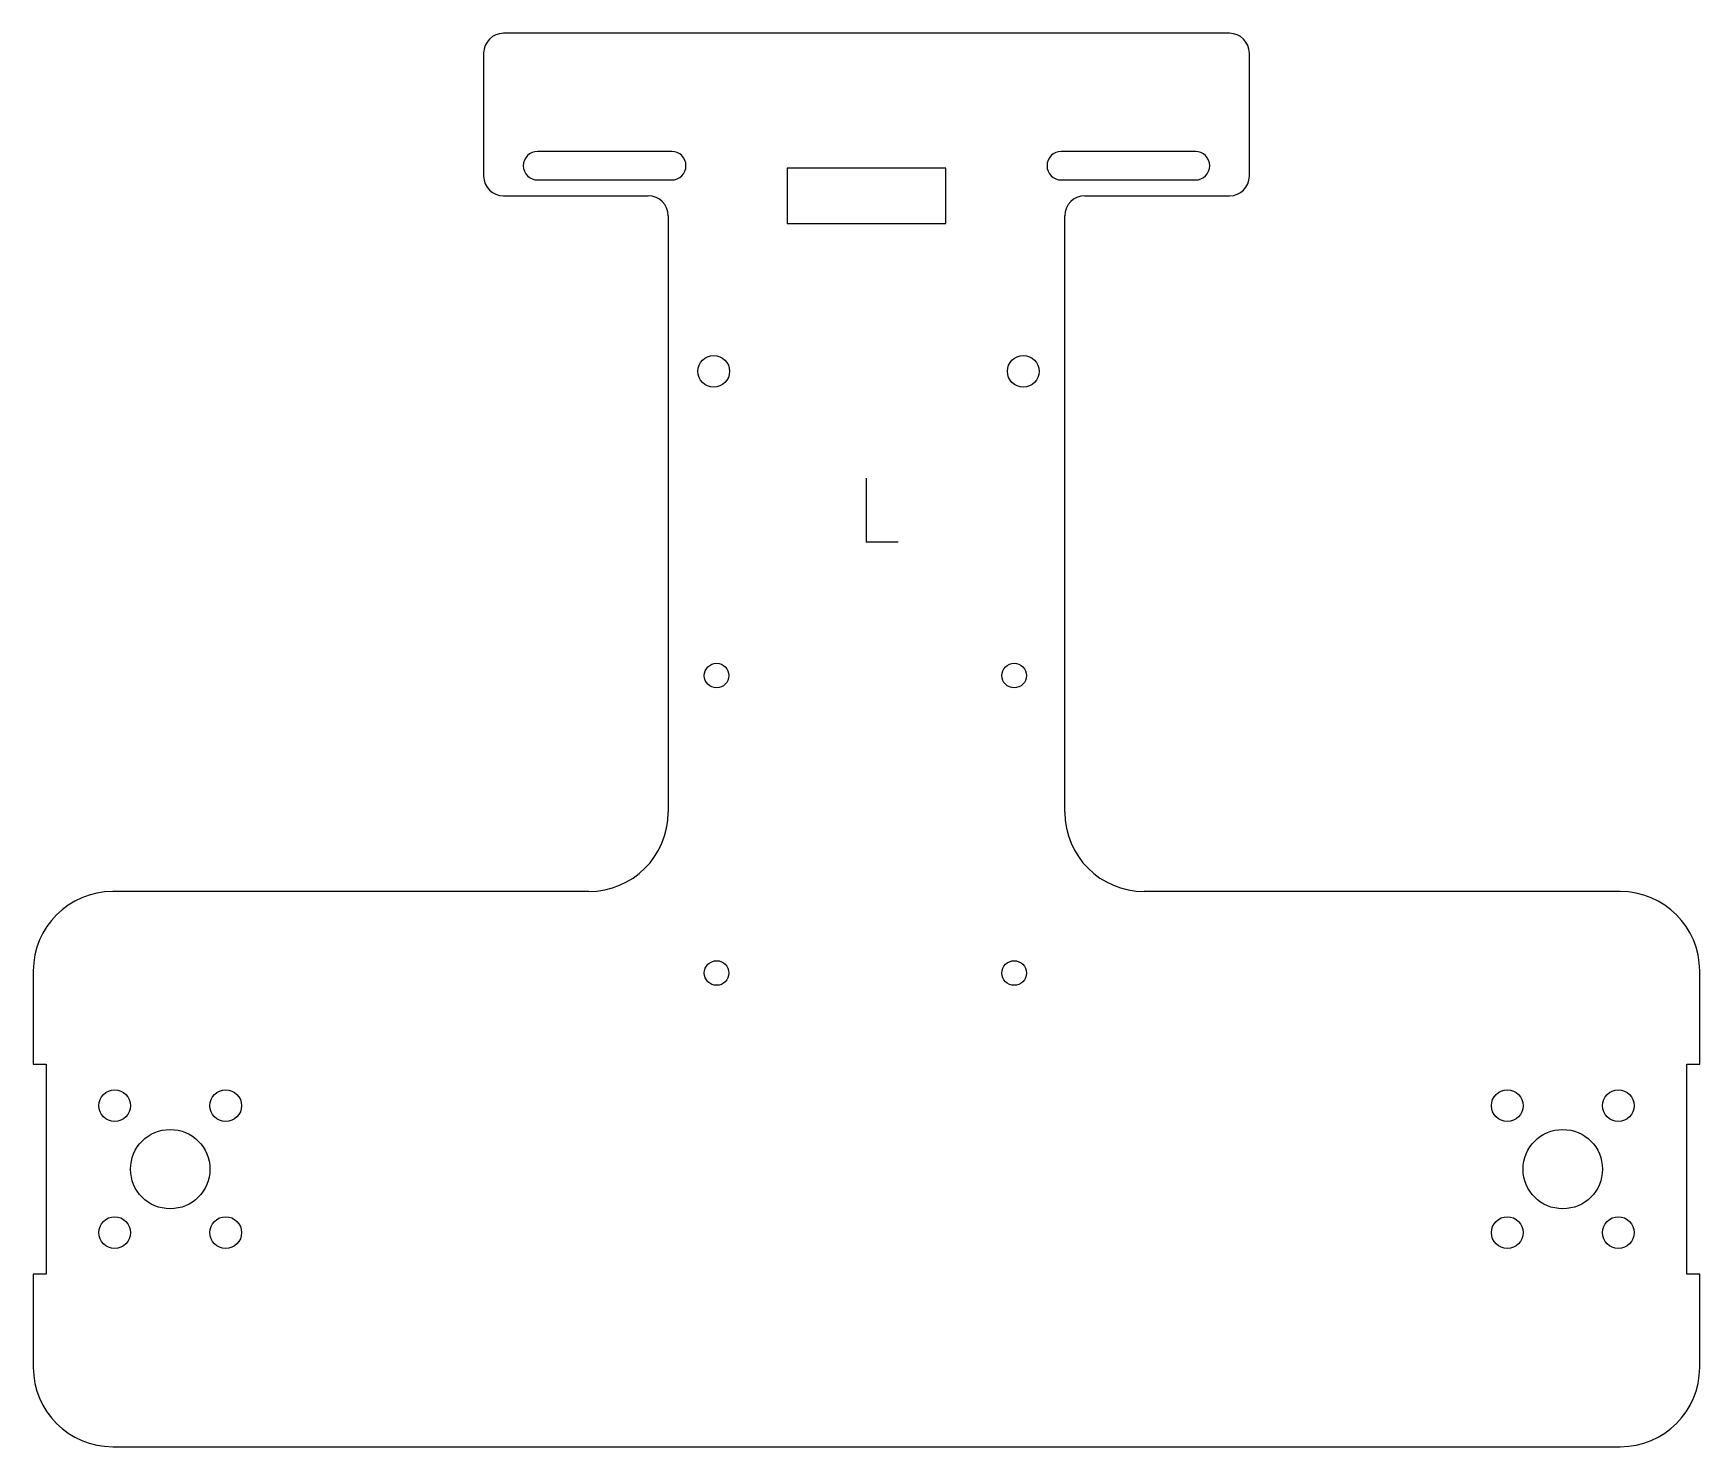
# Model space of a CAD drawing. Header units: millimetres. Extents: x -105 to 105, y -114 to 64.
import ezdxf

# ---------------------------------------------------------------- set-up
doc = ezdxf.new("R2010")
doc.units = ezdxf.units.MM
doc.header["$PDSIZE"] = -1

msp = doc.modelspace()

# ---------------------------------------------------------------- linework, layer by layer
at = {"color": 7, "linetype": 'Continuous', "lineweight": 25}
for p, q in [((45.75, 64.11), (-45.75, 64.11)), ((-48.25, 61.61), (-48.25, 46.11)), ((48.25, 46.11), (48.25, 61.61)), ((-24.55, 49.21), (-41.45, 49.21)), ((41.45, 49.21), (24.55, 49.21)), ((10, 47.11), (-10, 47.11)), ((-10, 47.11), (-10, 40.11)), ((10, 40.11), (10, 47.11)), ((-41.45, 45.61), (-24.55, 45.61)), ((24.55, 45.61), (41.45, 45.61)), ((-45.75, 43.61), (-27.5, 43.61)), ((27.5, 43.61), (45.75, 43.61)), ((-25, 41.11), (-25, -34.11)), ((-10, 40.11), (10, 40.11)), ((25, -34.11), (25, 41.11)), ((-35, -44.11), (-95, -44.11)), ((95, -44.11), (35, -44.11)), ((-105, -54.11), (-105, -65.86)), ((105, -65.86), (105, -54.11)), ((-105, -65.86), (-103.4, -65.86)), ((-103.4, -65.86), (-103.4, -92.36)), ((103.4, -65.86), (105, -65.86)), ((103.4, -92.36), (103.4, -65.86)), ((-105, -92.36), (-105, -104.11)), ((-103.4, -92.36), (-105, -92.36)), ((105, -92.36), (103.4, -92.36)), ((105, -104.11), (105, -92.36)), ((-95, -114.11), (95, -114.11))]:
    msp.add_line(p, q, dxfattribs=at)
at = {"color": 7, "linetype": 'Continuous'}
for q in [(0, 8.03), (4.01, 0)]:
    msp.add_line((0, 0), q, dxfattribs=at)
at = {"color": 7, "linetype": 'Continuous', "lineweight": 25}
for centre, radius in [((-19.25, 21.49), 2), ((19.75, 21.49), 2), ((-18.89, -16.88), 1.55), ((18.61, -16.88), 1.55), ((-18.89, -54.38), 1.55), ((18.61, -54.38), 1.55), ((-94.75, -71.11), 2), ((-80.75, -71.11), 2), ((80.75, -71.11), 2), ((94.75, -71.11), 2), ((-87.75, -79.11), 5), ((87.75, -79.11), 5), ((-94.75, -87.11), 2), ((-80.75, -87.11), 2), ((80.75, -87.11), 2), ((94.75, -87.11), 2)]:
    msp.add_circle(centre, radius, dxfattribs=at)
for centre, radius, start, end in [((-45.75, 61.61), 2.5, 90, 180), ((45.75, 61.61), 2.5, 0, 90), ((-41.45, 47.41), 1.8, 90, 270), ((-24.55, 47.41), 1.8, 270, 90), ((24.55, 47.41), 1.8, 90, 270), ((41.45, 47.41), 1.8, 270, 90), ((-45.75, 46.11), 2.5, 180, 270), ((45.75, 46.11), 2.5, 270, 0), ((-27.5, 41.11), 2.5, 0, 90), ((27.5, 41.11), 2.5, 90, 180), ((-35, -34.11), 10, 270, 0), ((35, -34.11), 10, 180, 270), ((-95, -54.11), 10, 90, 180), ((95, -54.11), 10, 0, 90), ((-95, -104.11), 10, 180, 270), ((95, -104.11), 10, 270, 0)]:
    msp.add_arc(centre, radius, start, end, dxfattribs=at)
at = {"color": 7, "linetype": 'Continuous'}
msp.add_point((0, 0), dxfattribs=at)

doc.saveas('drawing.dxf')
